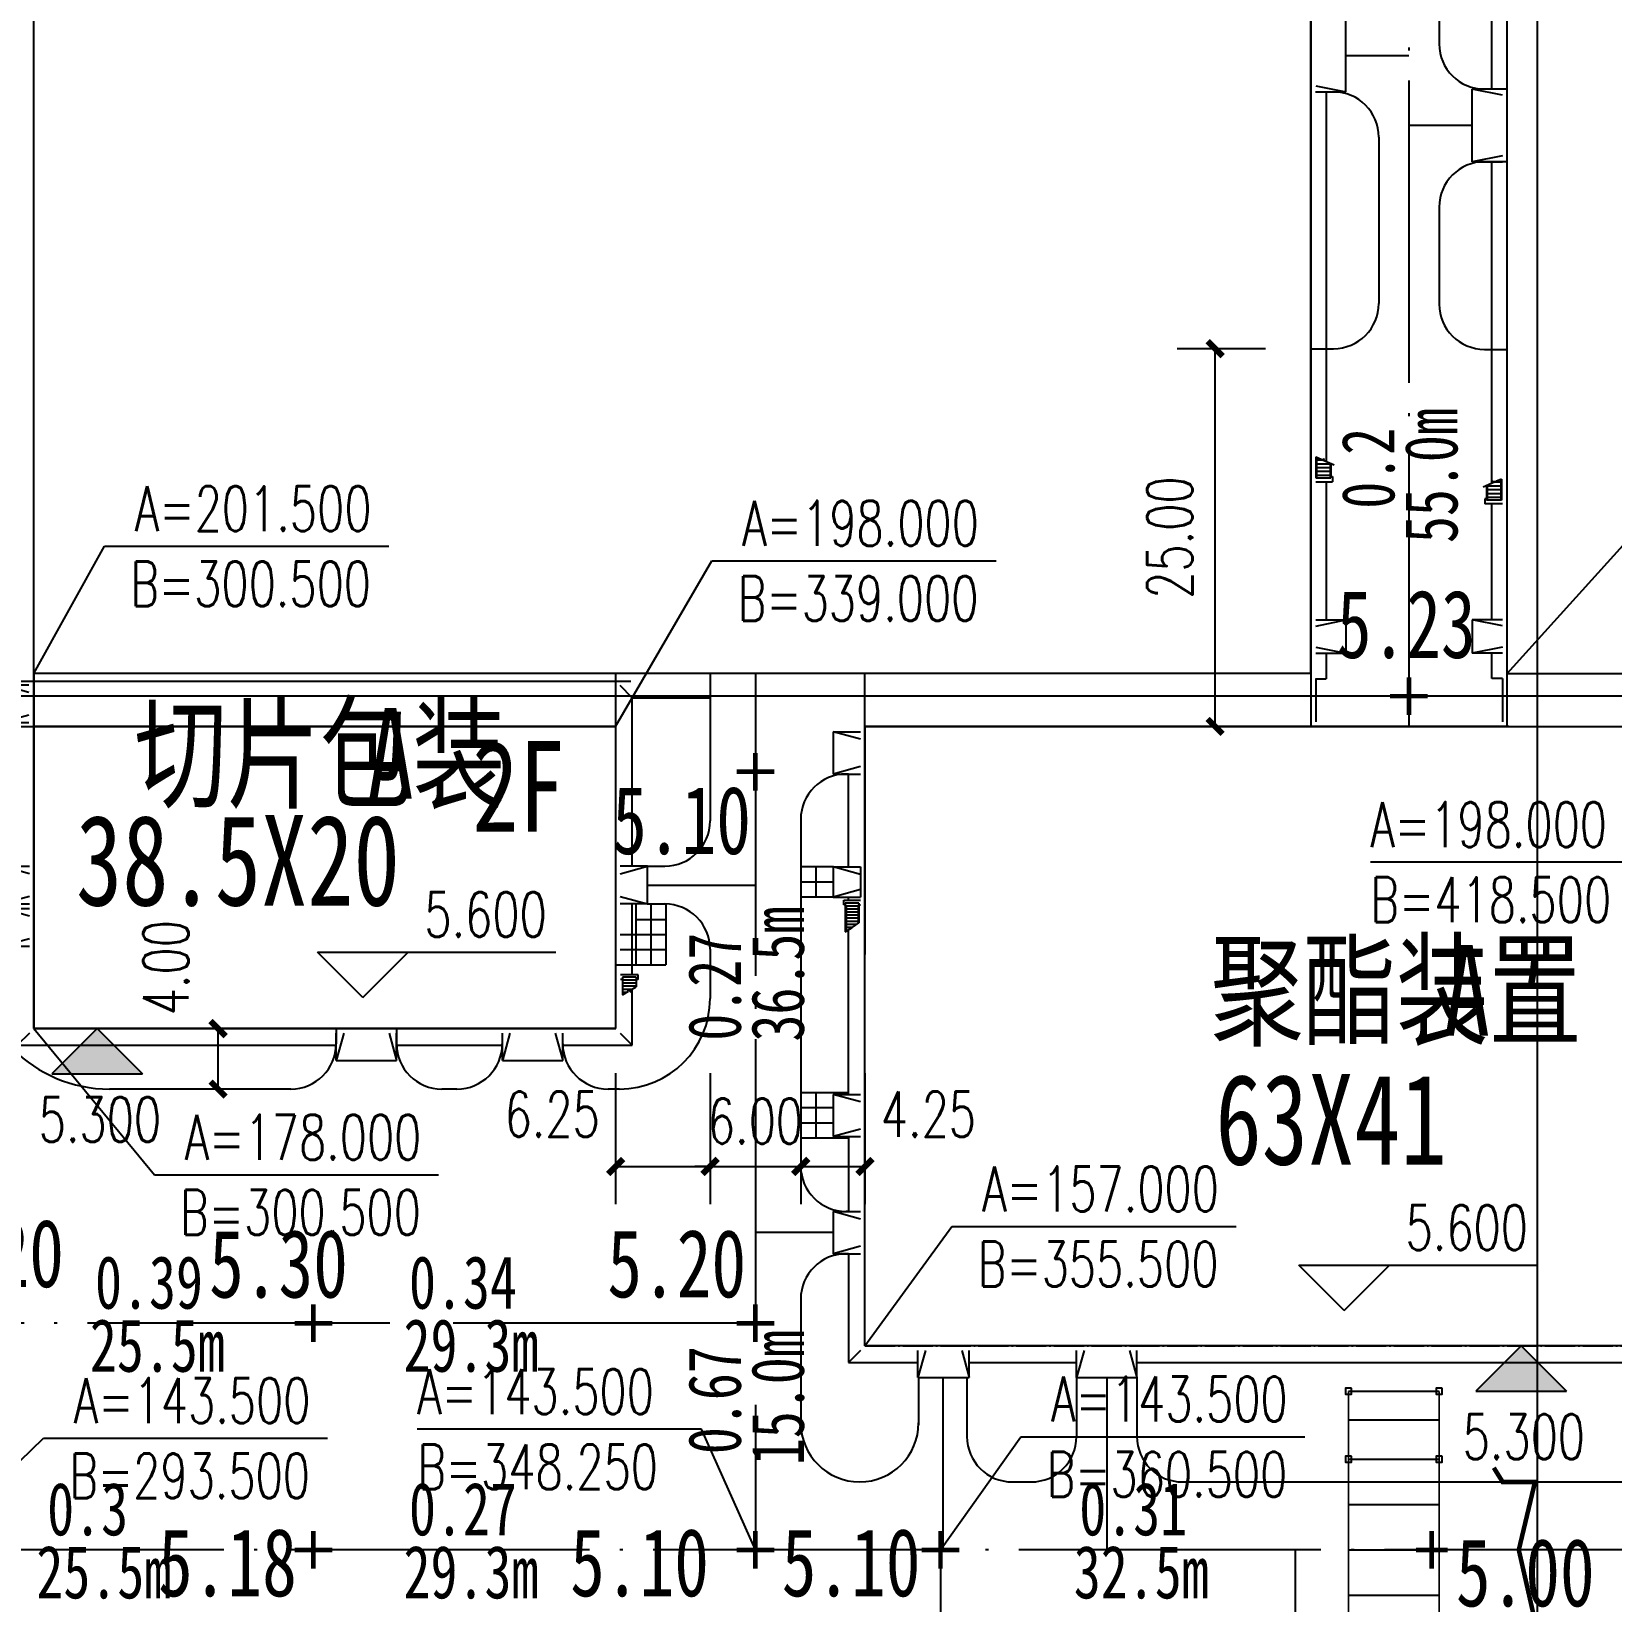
# Model space of a CAD drawing. Extents: x -170 to 1091, y -90 to 504.
# Drawn here: x 300.4 to 404.9, y 140.1 to 244 of the extents above; entities that cross this region are included whole.
import ezdxf

# ---------------------------------------------------------------- set-up
doc = ezdxf.new("R2010")
doc.units = 0
doc.header["$LTSCALE"] = 1000
for name, pattern in [('ACAD_ISO10W100', [18.7, 12, -3, 0.7, -3]), ('CENTER2', [28.575, 19.05, -3.175, 3.175, -3.175]), ('DASH', [0.35, 0.25, -0.1]), ('DOTE', [2.42, 2, -0.2, 0.02, -0.2])]:
    doc.linetypes.add(name, pattern=pattern)
doc.layers.get('0').update_dxf_attribs({"linetype": 'CONTINUOUS'})
doc.layers.get('Defpoints').update_dxf_attribs({"linetype": 'CONTINUOUS'})
for name, color, linetype in [('DIM_COOR', 3, 'CONTINUOUS'), ('DIM_ELEV', 3, 'CONTINUOUS'), ('DIM_SYMB', 3, 'CONTINUOUS'), ('DL', 7, 'CONTINUOUS'), ('DOTE', 1, 'DOTE'), ('GROUND', 2, 'CONTINUOUS'), ('PUB_DIM', 3, 'CONTINUOUS'), ('PUB_TEXT', 7, 'CONTINUOUS'), ('road', 2, 'CONTINUOUS'), ('STAIR', 2, 'CONTINUOUS'), ('定位中心线', 3, 'CENTER2'), ('方格网', 6, 'CONTINUOUS'), ('管架', 30, 'CONTINUOUS')]:
    doc.layers.add(name, color=color, linetype=linetype)
doc.styles.add('_TCH_DIM', font='SIMPLEX', dxfattribs={"bigfont": 'GBCBIG'})
doc.styles.add('DIM_FONT', font='SIMPLEX', dxfattribs={"width": 0.7, "bigfont": 'GBCBIG'})
doc.styles.get("Standard").update_dxf_attribs({"font": '', "width": 0.75})
doc.styles.get('STANDARD').set_extended_font_data('SimSun')
doc.dimstyles.new('DIMN1', dxfattribs={"dimscale": 0.01, "dimtxt": 300, "dimasz": 100, "dimexe": 250, "dimexo": 300, "dimgap": 150, "dimtad": 1, "dimtxsty": 'DIM_FONT', "dimblk": 'ARCHTICK', "dimcen": 2.5, "dimclrt": 7, "dimazin": 2, "dimtfac": 1, "dimtdec": 0, "dimtix": 1, "dimtmove": 2, "dimatfit": 3, "dimldrblk": 'ARCHTICK'})

# ---------------------------------------------------------------- blocks, each defined once
blk = doc.blocks.new('A$C2C871FF8')
for p, q in [((9.16, 55.88), (9.16, 82.88)), ((9.86, 55.88), (7.86, 55.88)), ((9.86, 55.48), (7.86, 55.88)), ((7.86, 51.08), (7.86, 55.88)), ((9.86, 51.48), (7.86, 51.08)), ((7.86, 51.08), (9.86, 51.08)), ((9.16, 29.79), (9.16, 51.08)), ((9.34, 29.87), (8.59, 29.54)), ((8.81, 29.63), (8.81, 28.68)), ((8.86, 29.66), (8.86, 28.68)), ((9.76, 29.61), (8.86, 29.61)), ((9.76, 29.36), (8.86, 29.36)), ((9.76, 29.87), (9.33, 29.87)), ((9.81, 30.07), (9.43, 29.91)), ((9.76, 30.05), (9.76, 28.68)), ((9.81, 30.07), (9.81, 28.68)), ((8.71, 28.78), (8.71, 28.43)), ((8.81, 28.78), (8.71, 28.78)), ((9.86, 28.43), (8.71, 28.43)), ((9.81, 28.68), (8.81, 28.68)), ((9.81, 28.68), (8.81, 28.68)), ((9.76, 29.11), (8.86, 29.11)), ((9.76, 28.86), (8.86, 28.86)), ((9.16, 23.63), (9.16, 28.43)), ((9.16, 20.76), (9.16, 28.43)), ((7.86, 20.76), (7.86, 18.56)), ((9.86, 20.76), (7.86, 20.76)), ((9.86, 20.36), (7.86, 20.76)), ((9.86, 18.96), (7.86, 18.56)), ((9.86, 18.56), (7.86, 18.56)), ((9.16, 16.88), (9.16, 18.56)), ((9.86, 16.88), (9.16, 16.88)), ((9.86, 16.88), (9.86, 14.01))]:
    blk.add_line(p, q)
at = {"linetype": 'DASH', "ltscale": 1000}
blk.add_line((9.81, 28.68), (9.76, 28.68), dxfattribs=at)
blk.add_lwpolyline([(9.43, 29.91), (9.5, 29.88), (9.23, 29.91), (9.34, 29.87)])
at = {"layer": 'DOTE', "linetype": 'ACAD_ISO10W100', "ltscale": 200}
for q in [(10.18, 195.67), (90.4, 17.21)]:
    blk.add_line((10.18, 17.21), q, dxfattribs=at)
blk = doc.blocks.new('A$C10801FB6')
for p, q in [((90.7, 58.89), (90.7, 63.69)), ((88.7, 59.29), (90.7, 58.89)), ((88.7, 58.89), (90.7, 58.89)), ((89.4, 58.89), (89.4, 34.43)), ((88.7, 34.74), (89.07, 34.58)), ((88.7, 34.74), (88.7, 33.34)), ((88.75, 34.72), (88.75, 33.34)), ((88.75, 34.53), (89.17, 34.53)), ((89.16, 34.54), (89.92, 34.21)), ((88.75, 34.28), (89.65, 34.28)), ((88.75, 34.03), (89.65, 34.03)), ((88.75, 33.78), (89.65, 33.78)), ((88.75, 33.53), (89.65, 33.53)), ((89.65, 34.32), (89.65, 33.34)), ((89.7, 34.3), (89.7, 33.34)), ((88.7, 33.34), (89.7, 33.34)), ((88.7, 33.34), (89.7, 33.34)), ((88.7, 33.09), (89.8, 33.09)), ((89.4, 33.09), (89.4, 23.94)), ((89.7, 33.44), (89.8, 33.44)), ((89.8, 33.44), (89.8, 33.09)), ((88.7, 23.94), (90.7, 23.94)), ((88.7, 23.54), (90.7, 23.94)), ((90.7, 23.94), (90.7, 21.74)), ((88.7, 22.14), (90.7, 21.74)), ((88.7, 21.74), (90.7, 21.74)), ((89.4, 21.74), (89.4, 20.04)), ((88.7, 20.07), (88.7, 17.19)), ((88.7, 20.04), (89.4, 20.04))]:
    blk.add_line(p, q)
at = {"linetype": 'DASH', "ltscale": 1000}
blk.add_line((88.7, 33.34), (88.75, 33.34), dxfattribs=at)
blk.add_lwpolyline([(89.07, 34.58), (89, 34.55), (89.27, 34.58), (89.16, 34.54)])
at = {"layer": 'DOTE', "linetype": 'ACAD_ISO10W100', "ltscale": 200}
for p, q in [((3.87, 20.39), (3.87, 200.39)), ((88.37, 20.39), (88.37, 200.39)), ((88.37, 20.39), (3.87, 20.39)), ((58.87, 16.89), (58.87, 1.81)), ((101.49, 16.89), (58.87, 16.89))]:
    blk.add_line(p, q, dxfattribs=at)
blk = doc.blocks.new('A$C17C66008')
for p, q in [((66500, 39600), (65400, 39600)), ((65500, 39300), (65400, 39300)), ((66400, 39300), (66500, 39300)), ((66500, 39300), (66500, 39600)), ((700, 31300), (700, 31600)), ((700, 31600), (1800, 31600)), ((800, 31300), (700, 31300)), ((1700, 31300), (1800, 31300))]:
    blk.add_line(p, q)
at = {"layer": 'DOTE'}
for p, q in [((2100, 43100), (65100, 43100)), ((2100, 2100), (2100, 43100)), ((65100, 2100), (65100, 43100)), ((2100, 2100), (65100, 2100))]:
    blk.add_line(p, q, dxfattribs=at)
at = {"layer": 'GROUND'}
for p, q in [((1000, 33800), (1000, 39950)), ((66200, 32350), (66200, 37967)), ((1000, 31600), (1000, 31800)), ((1000, 18750), (1000, 29633)), ((66200, 15300), (66200, 29850)), ((1000, 15950), (1000, 11000)), ((66200, 4600), (66200, 12800)), ((1000, 8200), (1000, 1000)), ((66200, 1000), (66200, 2100)), ((1800, 1800), (1000, 1000)), ((65400, 1800), (66200, 1000)), ((1000, 1000), (5600, 1000)), ((9000, 1000), (16100, 1000)), ((20100, 1000), (58050, 1000)), ((60850, 1000), (66200, 1000))]:
    blk.add_line(p, q, dxfattribs=at)
at = {"layer": 'STAIR'}
for p, q in [((0, 42750), (0, 39950)), ((0, 42750), (1800, 42750)), ((1800, 42250), (0, 42750)), ((1800, 40450), (0, 39950)), ((0, 39950), (1800, 39950)), ((65500, 39400), (65500, 39300)), ((66400, 39400), (65500, 39400)), ((65500, 39300), (65500, 37500)), ((65500, 39300), (65500, 37500)), ((65560, 39300), (65500, 39300)), ((65560, 39300), (65560, 37540)), ((66340, 39200), (65560, 39200)), ((66340, 39000), (65560, 39000)), ((66340, 38800), (65560, 38800)), ((66340, 39270), (66340, 38060)), ((66400, 39270), (66340, 39270)), ((66400, 39400), (66400, 39270)), ((66400, 39270), (66400, 38100)), ((66400, 39270), (66400, 38100)), ((65500, 37500), (65950, 37800)), ((66340, 38600), (65560, 38600)), ((66340, 38400), (65560, 38400)), ((66340, 38200), (65560, 38200)), ((66250, 38000), (65560, 38000)), ((65950, 37800), (65560, 37800)), ((65950, 37800), (66400, 38100)), ((65950, 37800), (65950, 37800)), ((65950, 37800), (65950, 37800)), ((65950, 37800), (65950, 37800)), ((65950, 37800), (65950, 37800)), ((65650, 37600), (65560, 37600)), ((0, 33800), (0, 31800)), ((0, 33800), (1800, 33800)), ((1800, 33300), (0, 33800)), ((1800, 33800), (1800, 31800)), ((1800, 32300), (0, 31800)), ((0, 31800), (1800, 31800)), ((800, 31400), (800, 31270)), ((1700, 31400), (800, 31400)), ((1700, 31400), (1700, 31300)), ((67200, 32350), (65400, 32350)), ((65400, 31850), (67200, 32350)), ((67200, 29850), (67200, 32350)), ((800, 31270), (800, 29500)), ((800, 31270), (800, 29500)), ((860, 31270), (800, 31270)), ((860, 31270), (860, 29540)), ((1640, 31200), (860, 31200)), ((1640, 31000), (860, 31000)), ((1640, 30800), (860, 30800)), ((1640, 30600), (860, 30600)), ((1640, 30400), (860, 30400)), ((1640, 31300), (1640, 30060)), ((1700, 31300), (1640, 31300)), ((1700, 31300), (1700, 30100)), ((1700, 31300), (1700, 30100)), ((65400, 30350), (67200, 29850)), ((800, 29500), (1250, 29800)), ((1640, 30200), (860, 30200)), ((1550, 30000), (860, 30000)), ((1250, 29800), (860, 29800)), ((950, 29600), (860, 29600)), ((1250, 29800), (1700, 30100)), ((1250, 29800), (1250, 29800)), ((1250, 29800), (1250, 29800)), ((1250, 29800), (1250, 29800)), ((1250, 29800), (1250, 29800)), ((67200, 29850), (65400, 29850)), ((0, 18750), (0, 15950)), ((0, 18750), (1800, 18750)), ((1800, 18250), (0, 18750)), ((1800, 16450), (0, 15950)), ((0, 15950), (1800, 15950)), ((67200, 15300), (65400, 15300)), ((65400, 14800), (67200, 15300)), ((67200, 12800), (67200, 15300)), ((65400, 13300), (67200, 12800)), ((67200, 12800), (65400, 12800)), ((0, 11000), (0, 8200)), ((0, 11000), (1800, 11000)), ((1800, 10500), (0, 11000)), ((1800, 8700), (0, 8200)), ((0, 8200), (1800, 8200)), ((67200, 4600), (65400, 4600)), ((65400, 4100), (67200, 4600)), ((67200, 2100), (67200, 4600)), ((65400, 2600), (67200, 2100)), ((67200, 2100), (65400, 2100)), ((5600, 0), (5600, 1800)), ((6100, 1800), (5600, 0)), ((8500, 1800), (9000, 0)), ((9000, 0), (9000, 1800)), ((16100, 0), (16100, 1800)), ((16600, 1800), (16100, 0)), ((19600, 1800), (20100, 0)), ((20100, 0), (20100, 1800)), ((58050, 0), (58050, 1800)), ((58550, 1800), (58050, 0)), ((60350, 1800), (60850, 0)), ((60850, 0), (60850, 1800)), ((5600, 0), (9000, 0)), ((16100, 0), (20100, 0)), ((58050, 0), (60850, 0))]:
    blk.add_line(p, q, dxfattribs=at)
blk = doc.blocks.new('A$C468C5169')
for p, q in [((42.12, 5.65), (40.95, 5.65)), ((41.08, 5.35), (40.95, 5.35)), ((42.12, 5.35), (41.98, 5.35)), ((42.12, 5.35), (42.12, 5.65))]:
    blk.add_line(p, q)
at = {"layer": 'DOTE'}
for p, q in [((2.13, 2.1), (2.13, 28.17)), ((1.13, 25.1), (41.63, 25.1)), ((1.13, 22.1), (40.63, 22.1)), ((40.63, 2.1), (40.63, 22.1)), ((2.13, 2.1), (40.63, 2.1))]:
    blk.add_line(p, q, dxfattribs=at)
at = {"layer": 'GROUND'}
for p, q in [((41.73, 24), (40.93, 24.8)), ((41.73, 12.85), (41.73, 24)), ((41.73, 24), (44.21, 24)), ((1.03, 22.35), (1.03, 12.85)), ((1.03, 10.35), (1.03, 10.05)), ((41.73, 5.65), (41.73, 10.35)), ((1.03, 7.55), (1.03, 1)), ((41.73, 1), (41.73, 4.72)), ((1.83, 1.8), (1.03, 1)), ((40.93, 1.8), (41.73, 1)), ((1.03, 1), (22.13, 1)), ((26.13, 1), (33.13, 1)), ((37.13, 1), (41.73, 1))]:
    blk.add_line(p, q, dxfattribs=at)
at = {"layer": 'STAIR'}
for p, q in [((0, 24.85), (0, 22.35)), ((0, 24.85), (1.8, 24.85)), ((1.8, 24.35), (0, 24.85)), ((1.8, 22.85), (0, 22.35)), ((0, 22.35), (1.8, 22.35)), ((0.03, 12.85), (0.03, 10.35)), ((0.03, 12.85), (1.83, 12.85)), ((1.83, 12.35), (0.03, 12.85)), ((42.73, 12.85), (40.93, 12.85)), ((40.93, 12.35), (42.73, 12.85)), ((42.73, 10.35), (42.73, 12.85)), ((1.83, 10.85), (0.03, 10.35)), ((40.93, 10.85), (42.73, 10.35)), ((0.03, 10.35), (1.83, 10.35)), ((0.03, 10.05), (0.03, 7.55)), ((0.03, 10.05), (1.83, 10.05)), ((1.83, 9.55), (0.03, 10.05)), ((42.73, 10.35), (40.93, 10.35)), ((1.83, 8.05), (0.03, 7.55)), ((0.03, 7.55), (1.83, 7.55)), ((41.08, 5.5), (41.08, 4.34)), ((41.98, 5.5), (41.08, 5.5)), ((41.98, 5.3), (41.08, 5.3)), ((41.98, 5.5), (41.98, 4.86)), ((41.98, 5.1), (41.08, 5.1)), ((41.98, 4.9), (41.08, 4.9)), ((41.7, 4.7), (41.08, 4.7)), ((41.08, 4.34), (41.47, 4.57)), ((41.35, 4.5), (41.08, 4.5)), ((41.47, 4.57), (41.43, 4.7)), ((41.43, 4.7), (41.64, 4.52)), ((41.6, 4.64), (41.98, 4.86)), ((41.64, 4.52), (41.6, 4.64)), ((22.13, 0), (22.13, 1.8)), ((22.63, 1.8), (22.13, 0)), ((25.63, 1.8), (26.13, 0)), ((26.13, 0), (26.13, 1.8)), ((33.13, 0), (33.13, 1.8)), ((33.63, 1.8), (33.13, 0)), ((36.63, 1.8), (37.13, 0)), ((37.13, 0), (37.13, 1.8)), ((22.13, 0), (26.13, 0)), ((33.13, 0), (37.13, 0))]:
    blk.add_line(p, q, dxfattribs=at)
blk = doc.blocks.new('_ArchTick')
at = {"color": 0, "linetype": 'ByBlock', "const_width": 0.4}
blk.add_lwpolyline([(-0.5, -0.5), (0.5, 0.5)], dxfattribs=at)
blk = doc.blocks.new('*D57')
at = {"layer": 'Defpoints', "color": 0, "linetype": 'Continuous', "transparency": 16777216}
for p in [(312.69, 178), (316.39, 178), (316.39, 174)]:
    blk.add_point(p, dxfattribs=at)
at = {"layer": 'PUB_DIM', "color": 0, "linetype": 'Continuous', "lineweight": -2, "transparency": 16777216}
for p, q in [((313.39, 178), (310.19, 178)), ((312.69, 174), (312.69, 178)), ((313.39, 174), (310.19, 174))]:
    blk.add_line(p, q, dxfattribs=at)
for p, rotation in [((312.69, 178), 90), ((312.69, 174), 270)]:
    blk.add_blockref('_ArchTick', p, dxfattribs=dict(at, rotation=rotation))
at = {"layer": 'PUB_DIM', "color": 7, "linetype": 'Continuous', "transparency": 16777216, "insert": (309.24, 182.03), "char_height": 3, "attachment_point": 5, "rotation": 90, "style": 'DIM_FONT'}
blk.add_mtext('\\A1;4.00', dxfattribs=at)
blk = doc.blocks.new('*D58')
at = {"layer": 'Defpoints', "color": 0, "linetype": 'Continuous', "transparency": 16777216}
for p in [(378.67, 223), (385, 223), (385, 198)]:
    blk.add_point(p, dxfattribs=at)
at = {"layer": 'PUB_DIM', "color": 0, "linetype": 'Continuous', "lineweight": -2, "transparency": 16777216}
for p, q in [((382, 223), (376.17, 223)), ((378.67, 198), (378.67, 223)), ((382, 198), (376.17, 198))]:
    blk.add_line(p, q, dxfattribs=at)
for p, rotation in [((378.67, 223), 90), ((378.67, 198), 270)]:
    blk.add_blockref('_ArchTick', p, dxfattribs=dict(at, rotation=rotation))
at = {"layer": 'PUB_DIM', "color": 7, "linetype": 'Continuous', "transparency": 16777216, "insert": (375.67, 210.5), "char_height": 3, "attachment_point": 5, "rotation": 90, "style": 'DIM_FONT'}
blk.add_mtext('\\A1;25.00', dxfattribs=at)
blk = doc.blocks.new('*D104')
at = {"layer": 'Defpoints', "color": 0, "linetype": 'Continuous', "transparency": 16777216}
for p in [(339, 178.05), (345.25, 178.05), (345.25, 168.88)]:
    blk.add_point(p, dxfattribs=at)
at = {"layer": 'PUB_DIM', "color": 0, "linetype": 'Continuous', "lineweight": -2, "transparency": 16777216}
for p, q in [((339, 175.05), (339, 166.38)), ((345.25, 175.05), (345.25, 166.38)), ((339, 168.88), (345.25, 168.88))]:
    blk.add_line(p, q, dxfattribs=at)
at = {"layer": 'PUB_DIM', "color": 0, "linetype": 'Continuous', "lineweight": -2, "transparency": 16777216, "rotation": 180}
blk.add_blockref('_ArchTick', (339, 168.88), dxfattribs=at)
at = {"layer": 'PUB_DIM', "color": 0, "linetype": 'Continuous', "lineweight": -2, "transparency": 16777216}
blk.add_blockref('_ArchTick', (345.25, 168.88), dxfattribs=at)
at = {"layer": 'PUB_DIM', "color": 7, "linetype": 'Continuous', "transparency": 16777216, "insert": (334.8, 172.33), "char_height": 3, "attachment_point": 5, "style": 'DIM_FONT'}
blk.add_mtext('\\A1;6.25', dxfattribs=at)
blk = doc.blocks.new('*D105')
at = {"layer": 'Defpoints', "color": 0, "linetype": 'Continuous', "transparency": 16777216}
for p in [(345.25, 178.05), (351.25, 178.05), (351.25, 168.88)]:
    blk.add_point(p, dxfattribs=at)
at = {"layer": 'PUB_DIM', "color": 0, "linetype": 'Continuous', "lineweight": -2, "transparency": 16777216}
for p, q in [((345.25, 175.05), (345.25, 166.38)), ((351.25, 175.05), (351.25, 166.38)), ((345.25, 168.88), (344.25, 168.88)), ((345.25, 168.88), (351.25, 168.88)), ((351.25, 168.88), (352.25, 168.88))]:
    blk.add_line(p, q, dxfattribs=at)
blk.add_blockref('_ArchTick', (345.25, 168.88), dxfattribs=at)
at = {"layer": 'PUB_DIM', "color": 0, "linetype": 'Continuous', "lineweight": -2, "transparency": 16777216, "rotation": 180}
blk.add_blockref('_ArchTick', (351.25, 168.88), dxfattribs=at)
at = {"layer": 'PUB_DIM', "color": 7, "linetype": 'Continuous', "transparency": 16777216, "insert": (348.25, 171.88), "char_height": 3, "attachment_point": 5, "style": 'DIM_FONT'}
blk.add_mtext('\\A1;6.00', dxfattribs=at)
blk = doc.blocks.new('*D106')
at = {"layer": 'Defpoints', "color": 0, "linetype": 'Continuous', "transparency": 16777216}
for p in [(351.25, 178.05), (355.5, 178.05), (355.5, 168.88)]:
    blk.add_point(p, dxfattribs=at)
at = {"layer": 'PUB_DIM', "color": 0, "linetype": 'Continuous', "lineweight": -2, "transparency": 16777216}
for p, q in [((351.25, 175.05), (351.25, 166.38)), ((355.5, 175.05), (355.5, 166.38)), ((351.25, 168.88), (355.5, 168.88))]:
    blk.add_line(p, q, dxfattribs=at)
at = {"layer": 'PUB_DIM', "color": 0, "linetype": 'Continuous', "lineweight": -2, "transparency": 16777216, "rotation": 180}
blk.add_blockref('_ArchTick', (351.25, 168.88), dxfattribs=at)
at = {"layer": 'PUB_DIM', "color": 0, "linetype": 'Continuous', "lineweight": -2, "transparency": 16777216}
blk.add_blockref('_ArchTick', (355.5, 168.88), dxfattribs=at)
at = {"layer": 'PUB_DIM', "color": 7, "linetype": 'Continuous', "transparency": 16777216, "insert": (359.7, 172.33), "char_height": 3, "attachment_point": 5, "style": 'DIM_FONT'}
blk.add_mtext('\\A1;4.25', dxfattribs=at)

msp = doc.modelspace()

# ---------------------------------------------------------------- hatches: boundary and pattern name
at = {"layer": 'DIM_ELEV', "linetype": 'Continuous'}
for points in [[(304.69054, 178), (301.69054, 175), (307.69054, 175)], [(398.91998, 157), (395.91998, 154), (401.91998, 154)]]:
    msp.add_hatch(color=256, dxfattribs=at).paths.add_polyline_path(points)

# ---------------------------------------------------------------- linework, layer by layer
at = {"linetype": 'Continuous'}
for p, q in [((300.5, 201.5), (300.5, 178)), ((300.5, 178), (300.5, 201.5)), ((339, 201.5), (339, 178)), ((339, 201.5), (339, 178)), ((355.5, 198), (355.5, 201.5)), ((339, 198), (300.5, 198)), ((340.32703, 186.25), (340.32703, 184.23)), ((341.32703, 186.25), (341.32703, 182.23)), ((342.32703, 186.24901), (342.32703, 182.23)), ((340.32703, 185.23), (342.32703, 185.23)), ((339.3, 184.23), (342.32703, 184.23)), ((340.32703, 184.23), (340.32703, 182.23)), ((339.3, 183.23), (342.32703, 183.23)), ((339, 182.23), (342.32703, 182.23)), ((300.5, 178), (339, 178)), ((339, 178), (300.5, 178))]:
    msp.add_line(p, q, dxfattribs=at)
at = {"linetype": 'Continuous', "const_width": 0.3, "flags": 128}
for points in [[(391.5, 201.24591), (391.5, 198.75409)], [(390.25409, 200), (392.74591, 200)], [(348.25, 196.24591), (348.25, 193.75409)], [(347.00409, 195), (349.49591, 195)], [(319, 159.74591), (319, 157.25409)], [(348.25, 159.74591), (348.25, 157.25409)], [(317.75409, 158.5), (320.24591, 158.5)], [(347.00409, 158.5), (349.49591, 158.5)], [(397.11315, 148.93709), (397.69748, 148), (399.84001, 148), (398.76874, 143.5), (399.79132, 139), (397.79486, 139), (397.16185, 137.95606)], [(319, 144.74591), (319, 142.25409)], [(348.25, 144.74591), (348.25, 142.25409)], [(360.5, 144.74591), (360.5, 142.25409)], [(393, 144.74591), (393, 142.25409)], [(317.75409, 143.5), (320.24591, 143.5)], [(347.00409, 143.5), (349.49591, 143.5)], [(359.25409, 143.5), (361.74591, 143.5)], [(391.95815, 143.5), (394.04997, 143.5)]]:
    msp.add_lwpolyline(points, dxfattribs=at)
at = {"ltscale": 50, "const_width": 0.1}
for points in [[(351.5, 131), (393.5, 131), (393.5, 154)], [(387.5, 154), (387.5, 131)], [(387.5, 143.5), (393.5, 143.5)], [(387.5, 140.5), (393.5, 140.5)]]:
    msp.add_lwpolyline(points, dxfattribs=at)
at = {"ltscale": 50, "const_width": 0.1, "elevation": 0}
for points in [[(387.5, 154), (393.5, 154)], [(387.5, 152.1), (393.5, 152.1)], [(387.5, 149.5), (393.5, 149.5)], [(387.5, 146.5), (393.5, 146.5)]]:
    msp.add_lwpolyline(points, dxfattribs=at)
at = {"layer": 'DIM_COOR', "color": 4, "linetype": 'Continuous'}
for p, q in [((398, 201.5), (407.12789, 211.6168)), ((300.5, 201.5), (305.17171, 209.92589)), ((305.17171, 209.92589), (323.98171, 209.92589)), ((339, 198), (345.36882, 208.95635)), ((345.36882, 208.95635), (364.17882, 208.95635)), ((407.42829, 189.01602), (388.94829, 189.01602)), ((300.5, 178), (308.47301, 168.32461)), ((308.47301, 168.32461), (327.28301, 168.32461)), ((355.5, 157), (361.25318, 164.90609)), ((361.25318, 164.90609), (380.06318, 164.90609))]:
    msp.add_line(p, q, dxfattribs=at)
at = {"layer": 'DIM_COOR', "color": 3, "linetype": 'Continuous'}
for p, q in [((293.5, 143.5), (301.13262, 150.89006)), ((301.13262, 150.89006), (319.94262, 150.89006)), ((344.68168, 151.48582), (325.87168, 151.48582)), ((348.25, 143.5), (344.68168, 151.48582)), ((360.5, 143.5), (365.80714, 150.9895)), ((365.80714, 150.9895), (384.61714, 150.9895))]:
    msp.add_line(p, q, dxfattribs=at)
at = {"layer": 'DIM_ELEV', "linetype": 'Continuous'}
for p, q in [((322.27867, 180.06625), (319.27867, 183.06625)), ((319.27867, 183.06625), (335.04183, 183.06625)), ((322.27867, 180.06625), (325.27867, 183.06625)), ((304.69054, 178), (301.69054, 175)), ((304.69054, 178), (307.69054, 175)), ((301.69054, 175), (307.69054, 175)), ((387.21147, 159.34585), (384.21147, 162.34585)), ((384.21147, 162.34585), (399.97463, 162.34585)), ((387.21147, 159.34585), (390.21147, 162.34585)), ((398.91998, 157), (395.91998, 154)), ((398.91998, 157), (401.91998, 154)), ((395.91998, 154), (401.91998, 154))]:
    msp.add_line(p, q, dxfattribs=at)
at = {"layer": 'DIM_SYMB', "linetype": 'Continuous'}
for points in [[(386.38836, 231.75614, 0, 0, 0), (388.00765, 228.08602, 0.4, 0, 0), (388.61315, 226.71366, 0, 0, 0)], [(396.61164, 231.75614, 0, 0, 0), (394.99235, 228.08602, 0.4, 0, 0), (394.38685, 226.71366, 0, 0, 0)], [(391.5, 208.11225, 0, 0, 0), (391.5, 219.35088, 0.8, 0, 0), (391.5, 222.35088, 0, 0, 0)], [(348.25, 174.03755, 0, 0, 0), (348.25, 185.10402, 0.8, 0, 0), (348.25, 188.10402, 0, 0, 0)], [(311.56752, 158.5, 0, 0, 0), (302.96165, 158.5, 0.8, 0, 0), (299.96165, 158.5, 0, 0, 0)], [(322.62914, 158.5, 0, 0, 0), (333.69562, 158.5, 0.8, 0, 0), (336.69562, 158.5, 0, 0, 0)], [(348.25, 156.94446, 0, 0, 0), (348.25, 148.41722, 0.8, 0, 0), (348.25, 145.41722, 0, 0, 0)], [(379.15228, 153.26039, 0, 0, 0), (381.96063, 150.37849, 0.4, 0, 0), (383.00749, 149.30421, 0, 0, 0)], [(308.40092, 143.5, 0, 0, 0), (299.79505, 143.5, 0.8, 0, 0), (296.79505, 143.5, 0, 0, 0)], [(322.62914, 143.5, 0, 0, 0), (333.69562, 143.5, 0.8, 0, 0), (336.69562, 143.5, 0, 0, 0)], [(366.98525, 143.5, 0, 0, 0), (378.05172, 143.5, 0.8, 0, 0), (381.05172, 143.5, 0, 0, 0)], [(415.931, 143.5, 0, 0, 0), (407.32513, 143.5, 0.8, 0, 0), (404.32513, 143.5, 0, 0, 0)]]:
    msp.add_lwpolyline(points, format="xyseb", dxfattribs=at)
at = {"layer": 'DL', "color": 7, "linetype": 'Continuous'}
for p, q in [((300.5, 201.5), (300.5, 381.5)), ((385, 381.5), (385, 198)), ((398, 198), (398, 381.5)), ((355.5, 201.5), (300.5, 201.5)), ((355.5, 157), (355.5, 198)), ((355.5, 198), (418.5, 198)), ((418.5, 157), (355.5, 157))]:
    msp.add_line(p, q, dxfattribs=at)
at = {"layer": 'DOTE', "ltscale": 0.01}
for p, q in [((391.5, 410.14278), (391.5, 198)), ((387.325, 242.4), (391.5, 242.4)), ((395.675, 237.775), (391.5, 237.775)), ((348.25, 201.5), (348.25, 143.5)), ((348.25, 158.5), (293.5, 158.5)), ((530.8769, 143.5), (-2.5, 143.5)), ((360.5, 143.5), (360.5, 26.5))]:
    msp.add_line(p, q, dxfattribs=at)
at = {"layer": 'DOTE', "ltscale": 10}
for p, q in [((341.1, 187.5), (348.25, 187.5)), ((353.4, 164.5), (348.25, 164.5)), ((360.65, 154.9), (360.65, 143.5)), ((371.5, 154.9), (371.5, 143.5)), ((384, 129.44), (384, 143.5))]:
    msp.add_line(p, q, dxfattribs=at)
at = {"layer": 'road', "linetype": 'Continuous'}
for p, q in [((393.5, 264.175), (393.5, 243.175)), ((385.325, 240), (386.5, 240)), ((398, 240.175), (396.5, 240.175)), ((389.5, 237), (389.5, 226)), ((398, 235.375), (396.5, 235.375)), ((393.5, 232.375), (393.5, 225.95629)), ((385, 223), (386.5, 223)), ((396.5, 222.95629), (398, 222.95629)), ((345.25, 201.5), (345.25, 191.75)), ((342.57931, 199.9), (345.25, 199.9)), ((354.4, 194.85), (354.25, 194.85)), ((351.25, 191.85), (351.25, 168.9)), ((341.1, 188.75), (342.25, 188.75)), ((353.4, 188.7), (351.25, 188.7)), ((352.25, 188.7), (352.25, 186.7)), ((353.4, 187.7), (351.25, 187.7)), ((341.1, 186.25), (342.25, 186.25)), ((353.4, 186.7), (351.25, 186.7)), ((345.25, 183.25), (345.25, 180)), ((320.5, 178), (320.5, 177)), ((324.5, 178), (324.5, 177)), ((317.5, 174), (305.5, 174)), ((328.5, 174), (327.5, 174)), ((339.25, 174), (338.5, 174)), ((354.4, 173.75), (351.25, 173.75)), ((352.25, 173.75), (352.25, 170.75)), ((353.4, 172.75), (351.25, 172.75)), ((353.4, 171.75), (351.25, 171.75)), ((354.4, 170.75), (351.25, 170.75)), ((354.4, 165.9), (354.25, 165.9)), ((354.4, 163.1), (354.25, 163.1)), ((351.25, 160.1), (351.25, 151.78184)), ((359.05, 154.9), (359.05, 151.78184)), ((362.25, 154.9), (362.25, 151)), ((369.5, 154.9), (369.5, 151)), ((373.5, 154.9), (373.5, 151)), ((365.25, 148), (366.5, 148)), ((376.5, 148), (408.45, 148))]:
    msp.add_line(p, q, dxfattribs=at)
for centre, radius, start, end in [((396.5, 243.175), 3, 180, 270), ((386.5, 237), 3, 0, 90), ((396.5, 232.375), 3, 90, 180), ((386.5, 226), 3, 270, 0), ((396.5, 225.95629), 3, 180, 270), ((354.25, 191.85), 3, 90, 180), ((342.25, 191.75), 3, 270, 0), ((342.25, 183.25), 3, 0, 90), ((305.5, 183), 9, 180, 270), ((339.25, 180), 6, 270, 0), ((317.5, 177), 3, 270, 0), ((327.5, 177), 3, 180, 270), ((328.5, 177), 3, 270, 0), ((338.5, 177), 3, 180, 270), ((354.25, 168.9), 3, 180, 270), ((354.25, 160.1), 3, 90, 180), ((355.15, 151.9), 3.9, 180, 0), ((365.25, 151), 3, 180, 270), ((366.5, 151), 3, 270, 0), ((376.5, 151), 3, 180, 270)]:
    msp.add_arc(centre, radius, start, end, dxfattribs=at)
at = {"layer": '定位中心线', "linetype": 'ByBlock', "elevation": 0}
for points in [[(387.7, 154.2), (387.3, 154.2), (387.3, 153.8), (387.7, 153.8)], [(393.7, 154.2), (393.3, 154.2), (393.3, 153.8), (393.7, 153.8)]]:
    msp.add_lwpolyline(points, close=True, dxfattribs=at)
at = {"layer": '定位中心线', "linetype": 'ByBlock'}
for points in [[(387.7, 149.7), (387.3, 149.7), (387.3, 149.3), (387.7, 149.3)], [(393.7, 149.7), (393.3, 149.7), (393.3, 149.3), (393.7, 149.3)]]:
    msp.add_lwpolyline(points, close=True, dxfattribs=at)
at = {"layer": '方格网', "color": 6, "linetype": 'Continuous'}
for p, q in [((400, -54.65023), (400, 494.06478)), ((850.549, 200), (-76.88164, 200))]:
    msp.add_line(p, q, dxfattribs=at)
at = {"layer": '管架', "ltscale": 1000}
for p, q in [((387.5, 154), (393.5, 154)), ((387.5, 152.1), (393.5, 152.1)), ((387.5, 149.5), (393.5, 149.5)), ((387.5, 146.5), (393.5, 146.5)), ((387.5, 143.5), (393.5, 143.5)), ((387.5, 140.5), (393.5, 140.5))]:
    msp.add_line(p, q, dxfattribs=at)

# ---------------------------------------------------------------- block references
at = {"linetype": 'Continuous'}
for name, p in [('A$C10801FB6', (296.62858, 181.10593)), ('A$C2C871FF8', (387.81935, 184.2931)), ('A$C468C5169', (298.37425, 175.89994))]:
    msp.add_blockref(name, p, dxfattribs=at)
at = {"linetype": 'Continuous', "xscale": 0.001, "yscale": 0.001, "zscale": 0.001}
msp.add_blockref('A$C17C66008', (353.4, 154.9), dxfattribs=at)

# ---------------------------------------------------------------- texts
at = {"layer": 'PUB_TEXT', "linetype": 'Continuous', "width": 0.75}
for s, p in [('55.0m', (394.70932, 210.13633)), ('0.2', (390.53695, 212.40925)), ('36.5m', (351.45932, 177.14416)), ('0.27', (347.28695, 177.20132)), ('15.0m', (351.45932, 149.10942)), ('0.67', (347.28695, 149.83809))]:
    msp.add_text(s, height=3.5, rotation=90, dxfattribs=at).set_placement(p)
at = {"layer": 'PUB_TEXT', "linetype": 'Continuous', "style": '_TCH_DIM', "width": 0.705882}
for s, p in [('A=201.500', (307.18171, 210.92689)), ('A=198.000', (347.37882, 209.95735)), ('B=300.500', (306.88171, 205.94989)), ('B=339.000', (347.07882, 204.98035)), ('A=198.000', (388.94829, 190.01702)), ('B=418.500', (388.94829, 185.04002)), ('5.600', (326.34183, 184.06725)), ('5.300', (300.82054, 170.499)), ('A=178.000', (310.48301, 169.32561)), ('A=157.000', (363.26318, 165.90709)), ('B=300.500', (310.18301, 164.34861)), ('5.600', (391.27463, 163.34685)), ('B=355.500', (362.96318, 160.93009)), ('A=143.500', (303.14262, 151.89106)), ('A=143.500', (325.87168, 152.48682)), ('A=143.500', (367.81714, 151.9905)), ('5.300', (395.04998, 149.499)), ('B=293.500', (302.84262, 146.91406)), ('B=348.250', (325.87168, 147.50982)), ('B=360.500', (367.51714, 147.0135))]:
    msp.add_text(s, height=2.975, dxfattribs=at).set_placement(p)
at = {"layer": 'PUB_TEXT', "linetype": 'Continuous', "width": 0.75}
for s, height, p in [('5.23', 4.5, (386.72995, 202.52954)), ('切片包装', 6, (307.14638, 193.21142)), ('A', 6, (322.57496, 193.21142)), ('2F', 6, (329.51449, 191.02698)), ('5.10', 4.5, (338.7719, 189.55249)), ('38.5X20', 6, (303.28924, 186.14511)), ('聚酯装置', 6, (378.37232, 177.53853)), ('A', 6, (393.8009, 177.53853)), ('63X41', 6, (378.69375, 168.99569)), ('5.20', 4.5, (293.30637, 160.89026)), ('5.30', 4.5, (312.0984, 160.19924)), ('5.20', 4.5, (338.45048, 160.21419)), ('0.39', 3.5, (304.54684, 159.46305)), ('0.34', 3.5, (325.32381, 159.46305)), ('25.5m', 3.5, (304.20508, 155.29068)), ('29.3m', 3.5, (324.96227, 155.29068)), ('0.3', 3.5, (301.38024, 144.46305)), ('0.27', 3.5, (325.32381, 144.46305)), ('0.31', 3.5, (369.67992, 144.46305)), ('5.18', 4.5, (308.71997, 140.43098)), ('5.10', 4.5, (335.99061, 140.43098)), ('5.10', 4.5, (349.99061, 140.43098)), ('25.5m', 3.5, (300.6639, 140.29068)), ('29.3m', 3.5, (324.96227, 140.29068)), ('32.5m', 3.5, (369.31838, 140.29068)), ('5.00', 4.5, (394.60516, 139.76196))]:
    msp.add_text(s, height=height, dxfattribs=at).set_placement(p)

# ---------------------------------------------------------------- dimensions: what is measured, and where the dimension line sits
at = {"layer": 'PUB_DIM', "linetype": 'Continuous'}
for p1, p2, distance, picture, middle in [((385, 198), (385, 223), 6.33018, '*D58', (375.66982, 210.5)), ((345.25, 178.04773), (351.25, 178.04773), -9.16944, '*D105', (348.25, 171.87829))]:
    dim = msp.add_aligned_dim(p1=p1, p2=p2, distance=distance, dimstyle='DIMN1', dxfattribs=at)
    dim.commit()
    dim.dimension.update_dxf_attribs({"geometry": picture, "text_midpoint": middle})
for base, p1, p2, angle, picture, middle in [((312.6858, 178), (316.38929, 174), (316.38929, 178), 90, '*D57', (309.2358, 182.03068)), ((345.25, 168.87829), (339, 178.04773), (345.25, 178.04773), 360, '*D104', (334.8, 172.32829)), ((355.5, 168.87829), (351.25, 178.04773), (355.5, 178.04773), 360, '*D106', (359.7, 172.32829))]:
    dim = msp.add_linear_dim(base=base, p1=p1, p2=p2, angle=angle, dimstyle='DIMN1', dxfattribs=at)
    dim.commit()
    dim.dimension.update_dxf_attribs({"geometry": picture, "text_midpoint": middle, "dimtype": 129})

doc.saveas('drawing.dxf')
